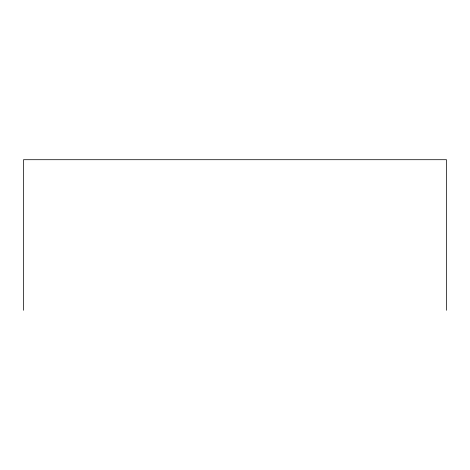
<?xml version="1.0" encoding="UTF-8"?>
<svg xmlns="http://www.w3.org/2000/svg" width="470" height="470" viewBox="0 0 470 470"><rect width="100%" height="100%" fill="white"/><g stroke="black" fill="none" stroke-linecap="round" stroke-linejoin="round"><path stroke-width="0.7" d="M446.5 310.294L446.5 159.706L23.5 159.706L23.5 310.294"/></g></svg>
